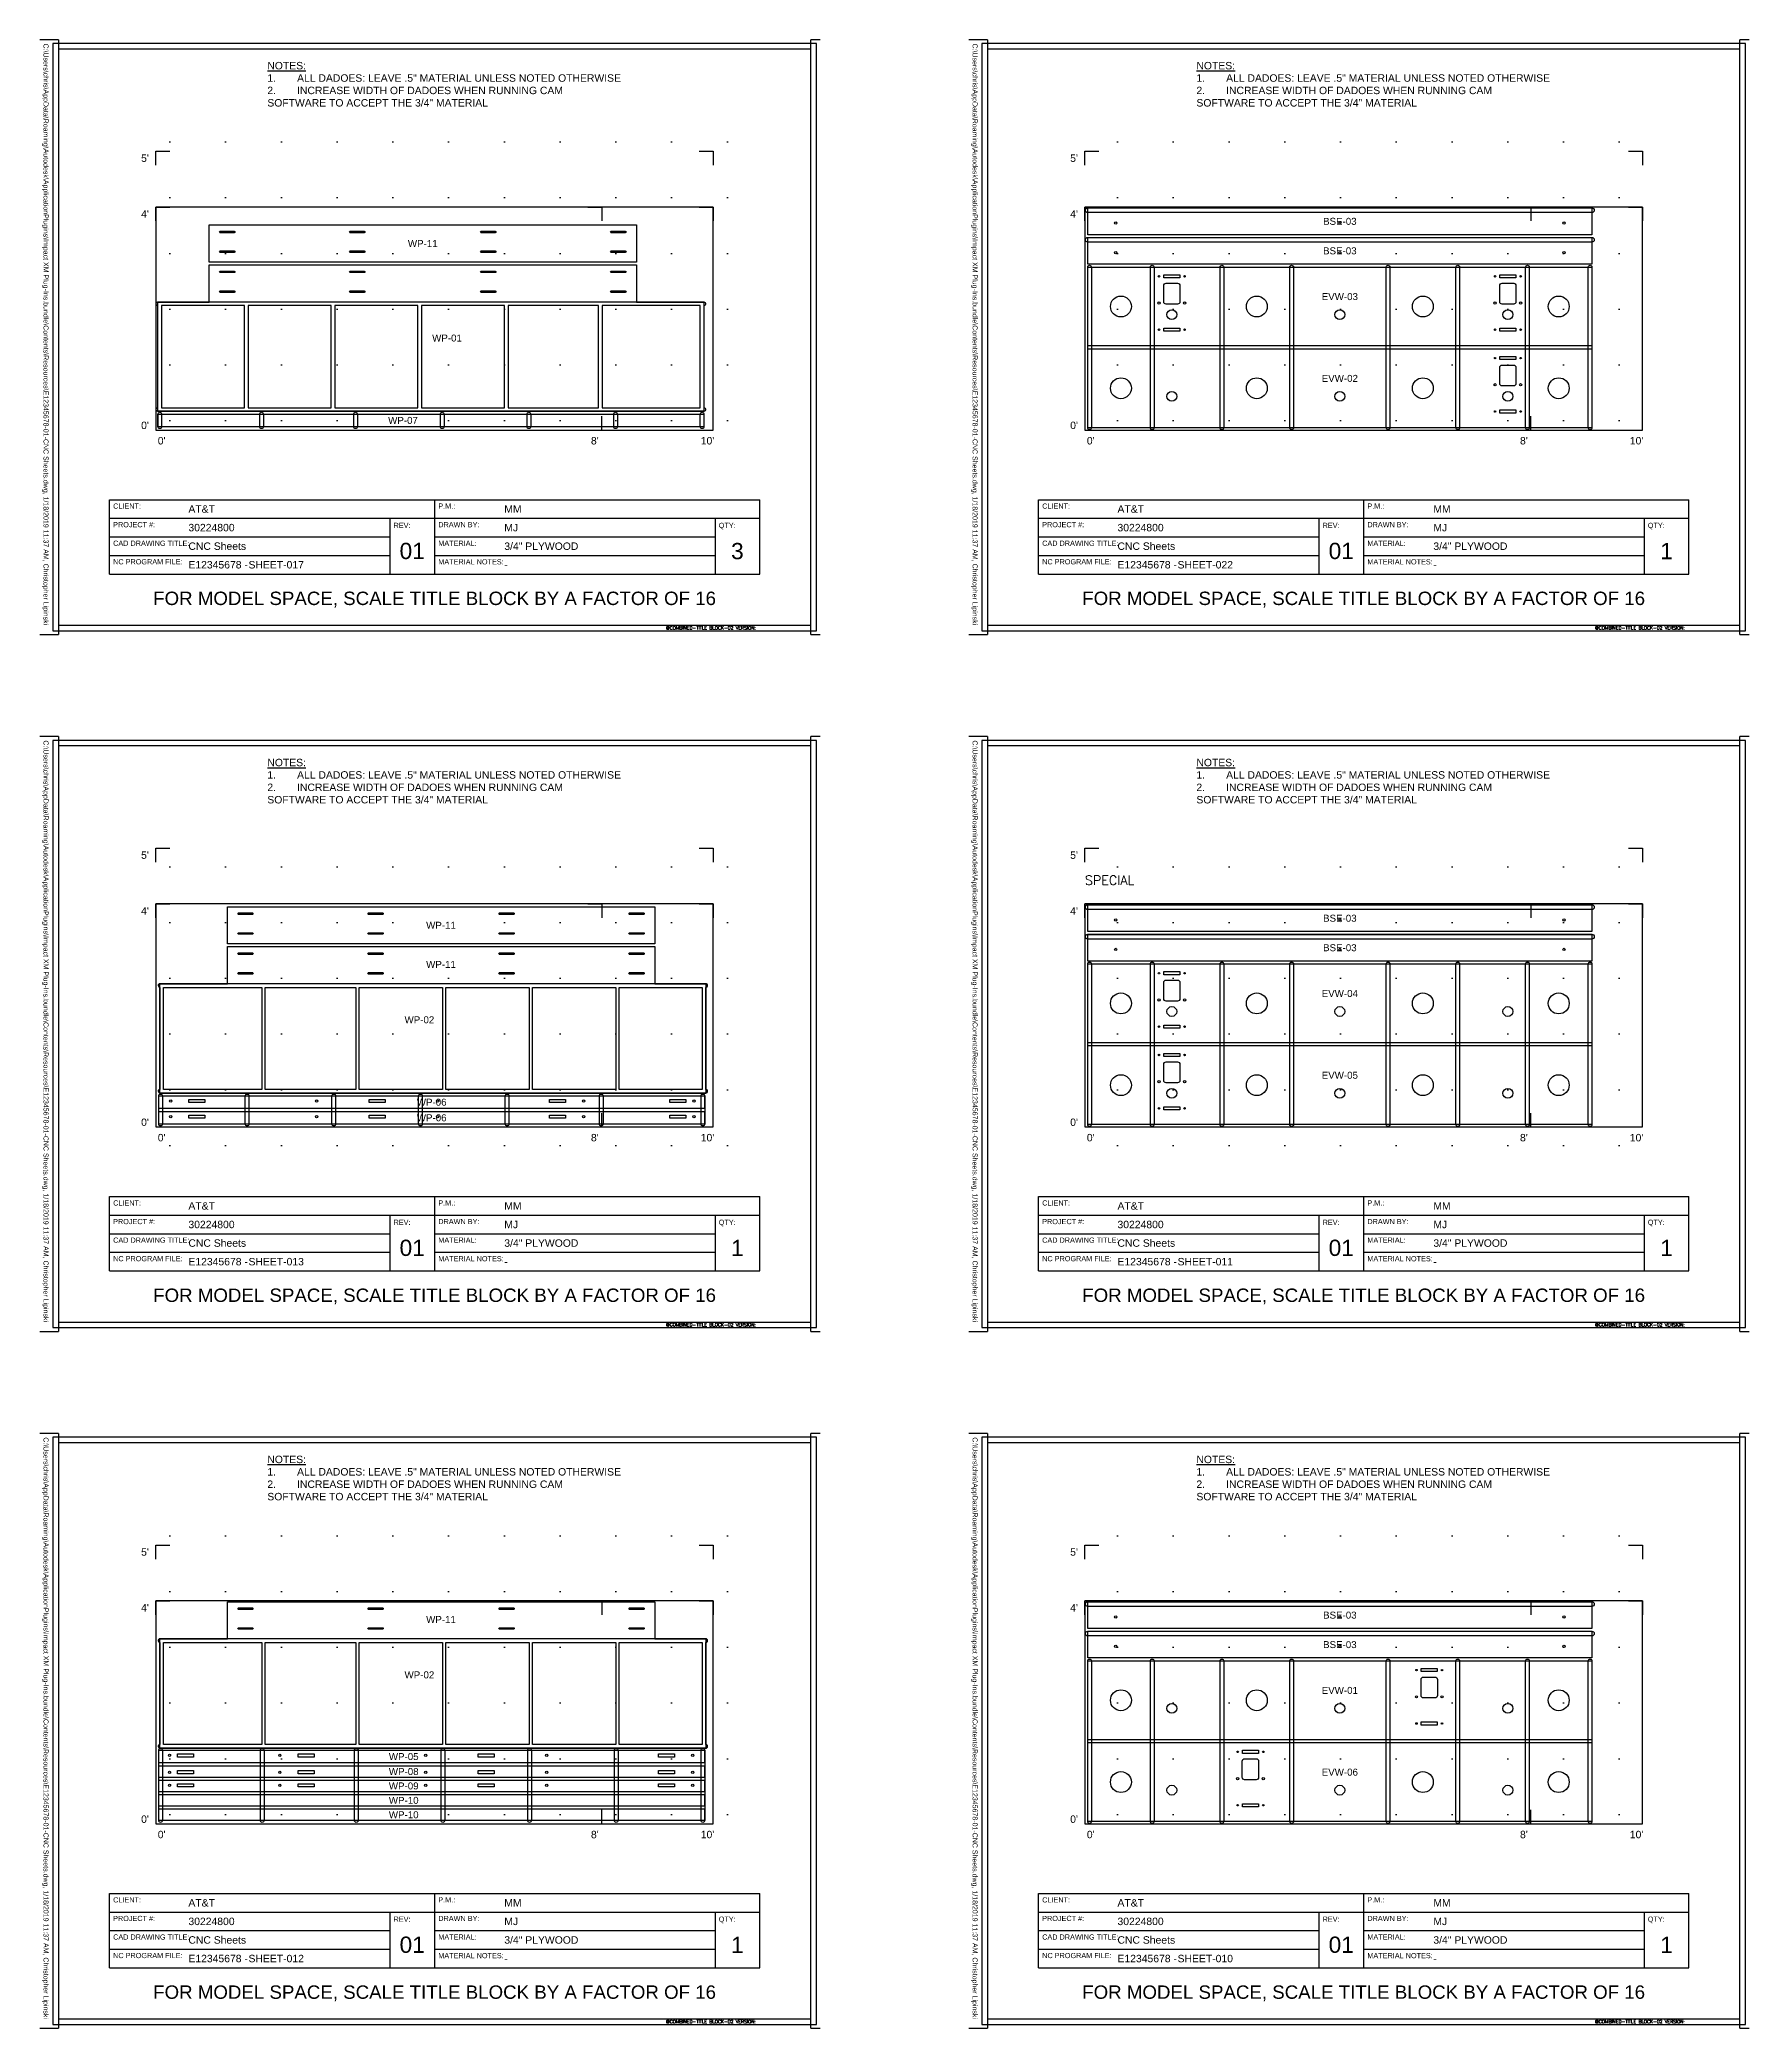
# Model space of a CAD drawing. Header units: inches. Extents: x 292 to 1880, y 512 to 1390.
# Drawn here: x 1112 to 1480, y 962 to 1390 of the extents above; entities that cross this region are included whole.
import ezdxf
from ezdxf.enums import TextEntityAlignment as Align

# ---------------------------------------------------------------- set-up
doc = ezdxf.new("R2010")
doc.units = ezdxf.units.IN
doc.header["$MEASUREMENT"] = 0
doc.layers.get('Defpoints').update_dxf_attribs({"true_color": 0xff8080})
for name, color, linetype in [('0_GRID', 11, 'Continuous'), ('MD_Annotation', 4, 'Continuous'), ('MD_Title Blocks', 40, 'Continuous'), ('NC_Dado 0.25 Deep', 151, 'Continuous'), ('NC_Dado 0.313 Deep', 145, 'Continuous'), ('NC_Drill_D0.313', 20, 'Continuous'), ('NC_Drill_D0.5', 104, 'Continuous'), ('NC_Inside', 230, 'Continuous'), ('NC_Inside - 0.250T', 230, 'Continuous'), ('NC_Material', 5, 'Continuous'), ('NC_Outside', 74, 'Continuous')]:
    doc.layers.add(name, color=color, linetype=linetype)
doc.styles.add('ANNO', font='swissli.ttf')
doc.styles.get("Standard").update_dxf_attribs({"font": 'simplex.shx'})

# ---------------------------------------------------------------- blocks, each defined once
blk = doc.blocks.new('TBLOCK-CNC SHEET GRID-02')
at = {"layer": '0_GRID'}
h = blk.add_hatch(dxfattribs=at)
h.set_pattern_fill('GRID', color=11, scale=1.5, pattern_type=2)
h.set_pattern_definition([(0, (0.75, 1.5), (0, 1.5), [0, -1.5]), (0, (1.5, 1.5), (0, 1.5), [0, -1.5]), (0, (0, 1.5), (0, 1.5), [0, -1.5]), (0, (1.5, 0), (0, 1.5), [0, -1.5]), (0, (0.75, 0), (0, 1.5), [0, -1.5]), (0, (0, 0), (0, 1.5), [0, -1.5]), (0, (0.75, 0.75), (0, 1.5), [0, -1.5]), (0, (1.5, 0.75), (0, 1.5), [0, -1.5]), (0, (0, 0.75), (0, 1.5), [0, -1.5])])
h.paths.add_polyline_path([(7.75, 4), (-0.25, 4), (-0.25, -0.25), (7.75, -0.25)])
at = {"color": 14}
for p, q in [((0, 3.562), (0, 3.75)), ((0, 3.75), (0.187, 3.75)), ((7.312, 3.75), (7.5, 3.75)), ((7.5, 3.75), (7.5, 3.562)), ((0, 2.812), (0, 3)), ((0, 3), (0.187, 3)), ((5.812, 3), (6, 3)), ((6, 3), (6, 2.812)), ((7.312, 3), (7.5, 3)), ((7.5, 3), (7.5, 2.812)), ((0, 0.187), (0, 0)), ((0, 0), (0.187, 0)), ((5.812, 0), (6, 0)), ((6, 0), (6, 0.187)), ((7.312, 0), (7.5, 0)), ((7.5, 0), (7.5, 0.187))]:
    blk.add_line(p, q, dxfattribs=at)
at = {"color": 11, "char_height": 0.1, "style": 'ANNO'}
for s, insert, attachment_point in [("5'", (-0.094, 3.656), 6), ("4'", (-0.094, 2.906), 6), ("0'", (-0.094, 0.062), 6), ("0'", (0.078, -0.094), 2), ("8'", (5.906, -0.094), 2), ("10'", (7.422, -0.094), 2)]:
    blk.add_mtext(s, dxfattribs=dict(at, insert=insert, attachment_point=attachment_point))
blk = doc.blocks.new('TBLOCK-CNC NOTES-02')
at = {"color": 4, "linetype": 'Continuous', "insert": (0, 0), "char_height": 0.1, "width": 4.5, "attachment_point": 1, "style": 'ANNO'}
blk.add_mtext('\\A1;{\\LNOTES:\\P\\pi-0.3,l0.4,t0.4;}1.^IALL DADOES: LEAVE .5" MATERIAL UNLESS NOTED OTHERWISE\\P2.^IINCREASE WIDTH OF DADOES WHEN RUNNING CAM SOFTWARE TO ACCEPT THE 3/4" MATERIAL ', dxfattribs=at)
blk = doc.blocks.new('*U8')
at = {"color": 5}
for p, q in [((0.688, 1.688), (9.438, 1.688)), ((0.688, 0.788), (0.688, 1.688)), ((5.062, 1.688), (5.062, 0.688)), ((9.438, 0.688), (9.438, 1.688)), ((4.46, 1.438), (4.46, 0.688)), ((4.46, 1.438), (5.062, 1.438)), ((8.835, 1.438), (8.835, 0.688)), ((8.835, 1.438), (9.438, 1.438)), ((0.688, 0.688), (0.688, 0.788)), ((0.688, 0.688), (5.062, 0.688)), ((5.062, 0.688), (9.438, 0.688))]:
    blk.add_line(p, q, dxfattribs=at)
at = {"color": 9}
for p, q in [((0.688, 1.438), (4.46, 1.438)), ((5.062, 1.438), (8.835, 1.438)), ((0.688, 1.188), (4.46, 1.188)), ((5.062, 1.188), (8.835, 1.188)), ((0.688, 0.938), (4.46, 0.938)), ((5.062, 0.938), (8.835, 0.938))]:
    blk.add_line(p, q, dxfattribs=at)
blk.add_lwpolyline([(-0.075, -0.075), (10.2, -0.075), (10.2, 7.825), (-0.075, 7.825)], close=True, dxfattribs=at)
at = {"color": 5}
blk.add_lwpolyline([(0, 0), (10.125, 0), (10.125, 7.75), (0, 7.75)], close=True, dxfattribs=at)
at = {"layer": 'Defpoints'}
for p, q in [((0, 7.875), (-0.25, 7.875)), ((0, 7.875), (0, 7.75)), ((10.125, 7.75), (10.125, 7.875)), ((10.25, 7.875), (10.125, 7.875)), ((0, 0), (0, -0.125)), ((10.125, -0.125), (10.125, 0)), ((-0.25, -0.125), (0, -0.125)), ((10.125, -0.125), (10.25, -0.125))]:
    blk.add_line(p, q, dxfattribs=at)
for name, p in [('TBLOCK-CNC NOTES-02', (2.812, 7.577)), ('TBLOCK-CNC SHEET GRID-02', (1.312, 2.625))]:
    blk.add_blockref(name, p)
at = {"color": 4, "insert": (-0.22, 0), "char_height": 0.0675, "attachment_point": 9, "rotation": 270, "style": 'ANNO'}
blk.add_mtext('C:\\\\Users\\\\chris\\\\AppData\\\\Roaming\\\\Autodesk\\\\ApplicationPlugins\\\\Impact XM Plug-Ins.bundle\\\\Contents\\\\Resources\\\\E12345678-01-CNC Sheets.dwg, 1/18/2019 11:37 AM, Christopher Lipinski', dxfattribs=at)
at = {"color": 4, "style": 'ANNO'}
for s, insert, char_height, attachment_point in [('CLIENT:', (0.737, 1.637), 0.07, 1), ('P.M.:', (5.112, 1.637), 0.07, 1), ('PROJECT #:', (0.737, 1.387), 0.07, 1), ('REV:', (4.51, 1.377), 0.07, 1), ('DRAWN BY:', (5.112, 1.387), 0.07, 1), ('QTY:', (8.885, 1.377), 0.07, 1), ('CAD DRAWING TITLE:', (0.737, 1.137), 0.07, 1), ('CNC Sheets', (1.75, 1.062), 0.1, 4), ('01', (4.761, 0.997), 0.2188, 5), ('MATERIAL:', (5.112, 1.137), 0.07, 1), ('NC PROGRAM FILE:', (0.737, 0.888), 0.07, 1), ('E12345678 -', (1.75, 0.812), 0.1, 4), ('MATERIAL NOTES:', (5.112, 0.887), 0.07, 1)]:
    blk.add_mtext(s, dxfattribs=dict(at, insert=insert, char_height=char_height, attachment_point=attachment_point))
at = {"color": 14, "insert": (5.062, 0.344), "char_height": 0.18, "attachment_point": 5, "style": 'ANNO'}
blk.add_mtext('FOR MODEL SPACE, SCALE TITLE BLOCK BY A FACTOR OF 16', dxfattribs=at)
at = {"color": 4, "style": 'ANNO'}
for tag, p in [('CLIENT_2', (1.75, 1.562)), ('PM_2', (6, 1.562)), ('PROJECT_NO_2', (1.75, 1.312)), ('DET_2', (6, 1.312)), ('MATERIAL', (6, 1.062)), ('NC_PROG', (2.559, 0.812)), ('MATERIAL_NOTES', (6, 0.812))]:
    blk.add_attdef(tag, text='', height=0.1, dxfattribs=at).set_placement(p, align=Align.MIDDLE_LEFT)
blk.add_attdef('QTY', text='', height=0.219, dxfattribs=at).set_placement((9.136, 0.997), align=Align.MIDDLE_CENTER)
at = {"layer": 'Defpoints'}
blk.add_text('@COMBINED-TITLE BLOCK-02 VERSION:', height=0.045, dxfattribs=at).set_placement((8.175, -0.059))
at = {"layer": 'Defpoints', "flags": 2}
blk.add_attdef('TITLE_BLOCK_VERSION', (9.558, -0.059), '', height=0.045, dxfattribs=at)
blk = doc.blocks.new('SPECIAL MARKER', base_point=(937, 1358.09))
at = {"layer": 'MD_Annotation'}
blk.add_text('SPECIAL', height=2, dxfattribs=at).set_placement((937, 1358.09))

msp = doc.modelspace()

# ---------------------------------------------------------------- linework, layer by layer
at = {"layer": 'NC_Dado 0.25 Deep'}
for points in [[(1337.6, 1306.49), (1337.6, 1341.09, -0.421843), (1337.99, 1341.47, -0.421843), (1338.39, 1341.09), (1338.39, 1306.49, -0.421842), (1337.99, 1306.1, -0.421843)], [(1351.1, 1306.49), (1351.1, 1341.09, -0.421843), (1351.49, 1341.47, -0.421843), (1351.89, 1341.09), (1351.89, 1306.49, -0.421843), (1351.49, 1306.1, -0.421842)], [(1366.1, 1306.49), (1366.1, 1341.09, -0.421843), (1366.49, 1341.47, -0.421843), (1366.89, 1341.09), (1366.89, 1306.49, -0.421843), (1366.49, 1306.1, -0.421842)], [(1381.1, 1306.49), (1381.1, 1341.09, -0.421843), (1381.49, 1341.47, -0.421843), (1381.89, 1341.09), (1381.89, 1306.49, -0.421843), (1381.49, 1306.1, -0.421843)], [(1401.85, 1306.49), (1401.85, 1341.09, -0.421843), (1402.24, 1341.47, -0.421843), (1402.64, 1341.09), (1402.64, 1306.49, -0.421842), (1402.24, 1306.1, -0.421843)], [(1416.85, 1306.49), (1416.85, 1341.09, -0.421843), (1417.24, 1341.47, -0.421843), (1417.64, 1341.09), (1417.64, 1306.49, -0.421842), (1417.24, 1306.1, -0.421842)], [(1431.85, 1306.49), (1431.85, 1341.09, -0.421843), (1432.24, 1341.47, -0.421842), (1432.64, 1341.09), (1432.64, 1306.49, -0.421842), (1432.24, 1306.1, -0.421843)], [(1445.35, 1306.49), (1445.35, 1341.09, -0.421843), (1445.74, 1341.47, -0.421843), (1446.14, 1341.09), (1446.14, 1306.49, -0.421843), (1445.74, 1306.1, -0.421843)], [(1137.45, 1332.77, -0.421843), (1137.06, 1333.16, -0.421843), (1137.45, 1333.56), (1254.95, 1333.56, -0.421843), (1255.33, 1333.16, -0.421843), (1254.95, 1332.77), (1254.95, 1310.81, -0.421843), (1255.33, 1310.41, -0.421843), (1254.95, 1310.02), (1137.45, 1310.02, -0.421842), (1137.06, 1310.41, -0.421843), (1137.45, 1310.81)], [(1137.45, 1306.69), (1137.45, 1309.44, -0.421843), (1137.84, 1309.82, -0.421843), (1138.24, 1309.44), (1138.24, 1306.69, -0.421843), (1137.84, 1306.3, -0.421843)], [(1159.34, 1306.69), (1159.34, 1309.44, -0.421842), (1159.73, 1309.82, -0.421843), (1160.13, 1309.44), (1160.13, 1306.69, -0.421843), (1159.73, 1306.3, -0.421843)], [(1179.6, 1306.69), (1179.6, 1309.44, -0.421842), (1179.99, 1309.82, -0.421843), (1180.39, 1309.44), (1180.39, 1306.69, -0.421842), (1179.99, 1306.3, -0.421843)], [(1198.25, 1306.69), (1198.25, 1309.44, -0.421842), (1198.64, 1309.82, -0.421842), (1199.04, 1309.44), (1199.04, 1306.69, -0.421843), (1198.64, 1306.3, -0.421842)], [(1216.9, 1306.69), (1216.9, 1309.44, -0.421842), (1217.29, 1309.82, -0.421842), (1217.69, 1309.44), (1217.69, 1306.69, -0.421843), (1217.29, 1306.3, -0.421842)], [(1235.55, 1306.69), (1235.55, 1309.44, -0.421843), (1235.94, 1309.82, -0.421843), (1236.34, 1309.44), (1236.34, 1306.69, -0.421843), (1235.94, 1306.3, -0.421843)], [(1254.2, 1306.69), (1254.2, 1309.44, -0.421842), (1254.59, 1309.82, -0.421843), (1254.99, 1309.44), (1254.99, 1306.69, -0.421843), (1254.59, 1306.3, -0.421843)], [(1337.6, 1156.49), (1337.6, 1191.09, -0.421843), (1337.99, 1191.47, -0.421843), (1338.39, 1191.09), (1338.39, 1156.49, -0.421842), (1337.99, 1156.1, -0.421843)], [(1351.1, 1156.49), (1351.1, 1191.09, -0.421843), (1351.49, 1191.47, -0.421843), (1351.89, 1191.09), (1351.89, 1156.49, -0.421843), (1351.49, 1156.1, -0.421842)], [(1366.1, 1156.49), (1366.1, 1191.09, -0.421843), (1366.49, 1191.47, -0.421843), (1366.89, 1191.09), (1366.89, 1156.49, -0.421843), (1366.49, 1156.1, -0.421842)], [(1381.1, 1156.49), (1381.1, 1191.09, -0.421843), (1381.49, 1191.47, -0.421843), (1381.89, 1191.09), (1381.89, 1156.49, -0.421843), (1381.49, 1156.1, -0.421843)], [(1401.85, 1156.49), (1401.85, 1191.09, -0.421843), (1402.24, 1191.47, -0.421843), (1402.64, 1191.09), (1402.64, 1156.49, -0.421842), (1402.24, 1156.1, -0.421843)], [(1416.85, 1156.49), (1416.85, 1191.09, -0.421843), (1417.24, 1191.47, -0.421843), (1417.64, 1191.09), (1417.64, 1156.49, -0.421842), (1417.24, 1156.1, -0.421842)], [(1431.85, 1156.49), (1431.85, 1191.09, -0.421843), (1432.24, 1191.47, -0.421842), (1432.64, 1191.09), (1432.64, 1156.49, -0.421842), (1432.24, 1156.1, -0.421843)], [(1445.35, 1156.49), (1445.35, 1191.09, -0.421843), (1445.74, 1191.47, -0.421843), (1446.14, 1191.09), (1446.14, 1156.49, -0.421843), (1445.74, 1156.1, -0.421843)], [(1255.38, 1186.03, 0.421843), (1255.77, 1186.42, 0.421843), (1255.38, 1186.82), (1137.88, 1186.82, 0.421843), (1137.5, 1186.42, 0.421843), (1137.88, 1186.03), (1137.88, 1164.07, 0.421843), (1137.5, 1163.67, 0.421843), (1137.88, 1163.28), (1255.38, 1163.28, 0.421842), (1255.77, 1163.67, 0.421843), (1255.38, 1164.07)], [(1138.39, 1162.68), (1138.39, 1156.59, -0.421842), (1137.99, 1156.2, -0.421843), (1137.6, 1156.59), (1137.6, 1162.68, -0.421843), (1137.99, 1163.07, -0.421843)], [(1157.04, 1162.68), (1157.04, 1156.59, -0.421843), (1156.64, 1156.2, -0.421843), (1156.25, 1156.59), (1156.25, 1162.68, -0.421843), (1156.64, 1163.07, -0.421843)], [(1175.69, 1162.68), (1175.69, 1156.59, -0.421842), (1175.29, 1156.2, -0.421842), (1174.9, 1156.59), (1174.9, 1162.68, -0.421843), (1175.29, 1163.07, -0.421842)], [(1194.34, 1162.68), (1194.34, 1156.59, -0.421842), (1193.94, 1156.2, -0.421842), (1193.55, 1156.59), (1193.55, 1162.68, -0.421843), (1193.94, 1163.07, -0.421842)], [(1212.99, 1162.68), (1212.99, 1156.59, -0.421842), (1212.59, 1156.2, -0.421843), (1212.2, 1156.59), (1212.2, 1162.68, -0.421842), (1212.59, 1163.07, -0.421843)], [(1233.25, 1162.68), (1233.25, 1156.59, -0.421842), (1232.85, 1156.2, -0.421843), (1232.46, 1156.59), (1232.46, 1162.68, -0.421843), (1232.85, 1163.07, -0.421843)], [(1255.14, 1162.68), (1255.14, 1156.59, -0.421843), (1254.74, 1156.2, -0.421843), (1254.35, 1156.59), (1254.35, 1162.68, -0.421843), (1254.74, 1163.07, -0.421843)], [(1255.38, 1045.03, 0.421843), (1255.77, 1045.42, 0.421843), (1255.38, 1045.82), (1137.88, 1045.82, 0.421843), (1137.5, 1045.42, 0.421843), (1137.88, 1045.03), (1137.88, 1023.07, 0.421843), (1137.5, 1022.67, 0.421843), (1137.88, 1022.28), (1255.38, 1022.28, 0.421842), (1255.77, 1022.67, 0.421843), (1255.38, 1023.07)], [(1337.6, 1006.49), (1337.6, 1041.09, -0.421843), (1337.99, 1041.47, -0.421843), (1338.39, 1041.09), (1338.39, 1006.49, -0.421842), (1337.99, 1006.1, -0.421843)], [(1351.1, 1006.49), (1351.1, 1041.09, -0.421843), (1351.49, 1041.47, -0.421843), (1351.89, 1041.09), (1351.89, 1006.49, -0.421843), (1351.49, 1006.1, -0.421842)], [(1366.1, 1006.49), (1366.1, 1041.09, -0.421843), (1366.49, 1041.47, -0.421843), (1366.89, 1041.09), (1366.89, 1006.49, -0.421843), (1366.49, 1006.1, -0.421842)], [(1381.1, 1006.49), (1381.1, 1041.09, -0.421843), (1381.49, 1041.47, -0.421843), (1381.89, 1041.09), (1381.89, 1006.49, -0.421843), (1381.49, 1006.1, -0.421843)], [(1401.85, 1006.49), (1401.85, 1041.09, -0.421843), (1402.24, 1041.47, -0.421843), (1402.64, 1041.09), (1402.64, 1006.49, -0.421842), (1402.24, 1006.1, -0.421843)], [(1416.85, 1006.49), (1416.85, 1041.09, -0.421843), (1417.24, 1041.47, -0.421843), (1417.64, 1041.09), (1417.64, 1006.49, -0.421842), (1417.24, 1006.1, -0.421842)], [(1431.85, 1006.49), (1431.85, 1041.09, -0.421843), (1432.24, 1041.47, -0.421842), (1432.64, 1041.09), (1432.64, 1006.49, -0.421842), (1432.24, 1006.1, -0.421843)], [(1445.35, 1006.49), (1445.35, 1041.09, -0.421843), (1445.74, 1041.47, -0.421843), (1446.14, 1041.09), (1446.14, 1006.49, -0.421843), (1445.74, 1006.1, -0.421843)], [(1137.6, 1006.69), (1137.6, 1021.84, -0.421843), (1137.99, 1022.22, -0.421843), (1138.39, 1021.84), (1138.39, 1006.69, -0.421843), (1137.99, 1006.3, -0.421843)], [(1159.49, 1006.69), (1159.49, 1021.84, -0.421842), (1159.88, 1022.22, -0.421843), (1160.28, 1021.84), (1160.28, 1006.69, -0.421843), (1159.88, 1006.3, -0.421843)], [(1179.75, 1006.69), (1179.75, 1021.84, -0.421842), (1180.14, 1022.22, -0.421843), (1180.54, 1021.84), (1180.54, 1006.69, -0.421842), (1180.14, 1006.3, -0.421843)], [(1198.4, 1006.69), (1198.4, 1021.84, -0.421842), (1198.79, 1022.22, -0.421842), (1199.19, 1021.84), (1199.19, 1006.69, -0.421843), (1198.79, 1006.3, -0.421842)], [(1217.05, 1006.69), (1217.05, 1021.84, -0.421842), (1217.44, 1022.22, -0.421842), (1217.84, 1021.84), (1217.84, 1006.69, -0.421843), (1217.44, 1006.3, -0.421842)], [(1235.7, 1006.69), (1235.7, 1021.84, -0.421843), (1236.09, 1022.22, -0.421843), (1236.49, 1021.84), (1236.49, 1006.69, -0.421843), (1236.09, 1006.3, -0.421843)], [(1254.35, 1006.69), (1254.35, 1021.84, -0.421842), (1254.74, 1022.22, -0.421843), (1255.14, 1021.84), (1255.14, 1006.69, -0.421843), (1254.74, 1006.3, -0.421843)]]:
    msp.add_lwpolyline(points, format="xyb", close=True, dxfattribs=at)
for points in [[(1138.2, 1310.81), (1156.1, 1310.81), (1156.1, 1332.77), (1138.2, 1332.77)], [(1156.85, 1310.81), (1174.75, 1310.81), (1174.75, 1332.77), (1156.85, 1332.77)], [(1175.5, 1310.81), (1193.4, 1310.81), (1193.4, 1332.77), (1175.5, 1332.77)], [(1194.15, 1310.81), (1212.05, 1310.81), (1212.05, 1332.77), (1194.15, 1332.77)], [(1212.8, 1310.81), (1232.31, 1310.81), (1232.31, 1332.77), (1212.8, 1332.77)], [(1233.06, 1310.81), (1254.2, 1310.81), (1254.2, 1332.77), (1233.06, 1332.77)], [(1159.77, 1164.07), (1138.63, 1164.07), (1138.63, 1186.03), (1159.77, 1186.03)], [(1180.03, 1164.07), (1160.52, 1164.07), (1160.52, 1186.03), (1180.03, 1186.03)], [(1198.68, 1164.07), (1180.78, 1164.07), (1180.78, 1186.03), (1198.68, 1186.03)], [(1217.33, 1164.07), (1199.43, 1164.07), (1199.43, 1186.03), (1217.33, 1186.03)], [(1235.98, 1164.07), (1218.08, 1164.07), (1218.08, 1186.03), (1235.98, 1186.03)], [(1254.63, 1164.07), (1236.73, 1164.07), (1236.73, 1186.03), (1254.63, 1186.03)], [(1159.77, 1023.07), (1138.63, 1023.07), (1138.63, 1045.03), (1159.77, 1045.03)], [(1180.03, 1023.07), (1160.52, 1023.07), (1160.52, 1045.03), (1180.03, 1045.03)], [(1198.68, 1023.07), (1180.78, 1023.07), (1180.78, 1045.03), (1198.68, 1045.03)], [(1217.33, 1023.07), (1199.43, 1023.07), (1199.43, 1045.03), (1217.33, 1045.03)], [(1235.98, 1023.07), (1218.08, 1023.07), (1218.08, 1045.03), (1235.98, 1045.03)], [(1254.63, 1023.07), (1236.73, 1023.07), (1236.73, 1045.03), (1254.63, 1045.03)]]:
    msp.add_lwpolyline(points, close=True, dxfattribs=at)
at = {"layer": 'NC_Dado 0.313 Deep'}
for points in [[(1337.62, 1352.79, -1), (1337.62, 1353.81), (1446.12, 1353.81, -1), (1446.12, 1352.79)], [(1337.62, 1346.44, -1), (1337.62, 1347.46), (1446.12, 1347.46, -1), (1446.12, 1346.44)], [(1337.62, 1202.79, -1), (1337.62, 1203.81), (1446.12, 1203.81, -1), (1446.12, 1202.79)], [(1337.62, 1196.44, -1), (1337.62, 1197.46), (1446.12, 1197.46, -1), (1446.12, 1196.44)], [(1337.62, 1052.79, -1), (1337.62, 1053.81), (1446.12, 1053.81, -1), (1446.12, 1052.79)], [(1337.62, 1046.44, -1), (1337.62, 1047.46), (1446.12, 1047.46, -1), (1446.12, 1046.44)]]:
    msp.add_lwpolyline(points, format="xyb", close=True, dxfattribs=at)
at = {"layer": 'NC_Drill_D0.313'}
for centre in [(1352.95, 1339.09), (1358.45, 1339.09), (1425.29, 1339.09), (1430.79, 1339.09), (1352.95, 1327.59), (1358.45, 1327.59), (1425.29, 1327.59), (1430.79, 1327.59), (1425.29, 1321.49), (1430.79, 1321.49), (1425.29, 1309.99), (1430.79, 1309.99), (1352.95, 1189.09), (1358.45, 1189.09), (1352.95, 1177.59), (1358.45, 1177.59), (1352.95, 1171.49), (1358.45, 1171.49), (1352.95, 1159.99), (1358.45, 1159.99), (1408.37, 1039.09), (1413.87, 1039.09), (1408.37, 1027.59), (1413.87, 1027.59), (1369.87, 1021.49), (1375.37, 1021.49), (1369.87, 1009.99), (1375.37, 1009.99)]:
    msp.add_circle(centre, 0.156, dxfattribs=at)
at = {"layer": 'NC_Drill_D0.5'}
for centre in [(1343.62, 1350.54), (1391.87, 1350.54), (1440.12, 1350.54), (1343.62, 1344.19), (1391.87, 1344.19), (1440.12, 1344.19), (1352.95, 1333.33), (1358.45, 1333.33), (1425.29, 1333.33), (1430.79, 1333.33), (1425.29, 1315.73), (1430.79, 1315.73), (1343.62, 1200.54), (1391.87, 1200.54), (1440.12, 1200.54), (1343.62, 1194.19), (1391.87, 1194.19), (1440.12, 1194.19), (1352.95, 1183.33), (1358.45, 1183.33), (1352.95, 1165.73), (1358.45, 1165.73), (1140.18, 1161.56), (1171.6, 1161.56), (1197.64, 1161.56), (1229.06, 1161.56), (1252.81, 1161.56), (1140.18, 1158.21), (1171.6, 1158.21), (1197.64, 1158.21), (1229.06, 1158.21), (1252.81, 1158.21), (1343.62, 1050.54), (1391.87, 1050.54), (1440.12, 1050.54), (1343.62, 1044.19), (1391.87, 1044.19), (1440.12, 1044.19), (1408.37, 1033.33), (1413.87, 1033.33), (1139.93, 1020.71), (1163.68, 1020.71), (1195.1, 1020.71), (1221.14, 1020.71), (1252.56, 1020.71), (1139.93, 1017.11), (1139.93, 1014.26), (1163.68, 1017.11), (1163.68, 1014.26), (1195.1, 1017.11), (1195.1, 1014.26), (1221.14, 1017.11), (1221.14, 1014.26), (1252.56, 1017.11), (1252.56, 1014.26), (1369.87, 1015.73), (1375.37, 1015.73)]:
    msp.add_circle(centre, 0.25, dxfattribs=at)
at = {"layer": 'NC_Inside'}
for points in [[(1353.95, 1333.59), (1353.95, 1337.09, -0.414214), (1354.45, 1337.59), (1356.95, 1337.59, -0.414214), (1357.45, 1337.09), (1357.45, 1333.59, -0.414214), (1356.95, 1333.09), (1354.45, 1333.09, -0.414214)], [(1426.29, 1333.59), (1426.29, 1337.09, -0.414214), (1426.79, 1337.59), (1429.29, 1337.59, -0.414214), (1429.79, 1337.09), (1429.79, 1333.59, -0.414214), (1429.29, 1333.09), (1426.79, 1333.09, -0.414214)], [(1426.29, 1315.99), (1426.29, 1319.49, -0.414214), (1426.79, 1319.99), (1429.29, 1319.99, -0.414214), (1429.79, 1319.49), (1429.79, 1315.99, -0.414214), (1429.29, 1315.49), (1426.79, 1315.49, -0.414214)], [(1353.95, 1183.59), (1353.95, 1187.09, -0.414214), (1354.45, 1187.59), (1356.95, 1187.59, -0.414214), (1357.45, 1187.09), (1357.45, 1183.59, -0.414214), (1356.95, 1183.09), (1354.45, 1183.09, -0.414214)], [(1353.95, 1165.99), (1353.95, 1169.49, -0.414214), (1354.45, 1169.99), (1356.95, 1169.99, -0.414214), (1357.45, 1169.49), (1357.45, 1165.99, -0.414214), (1356.95, 1165.49), (1354.45, 1165.49, -0.414214)], [(1409.37, 1033.59), (1409.37, 1037.09, -0.414214), (1409.87, 1037.59), (1412.37, 1037.59, -0.414214), (1412.87, 1037.09), (1412.87, 1033.59, -0.414214), (1412.37, 1033.09), (1409.87, 1033.09, -0.414214)], [(1370.87, 1015.99), (1370.87, 1019.49, -0.414214), (1371.37, 1019.99), (1373.87, 1019.99, -0.414214), (1374.37, 1019.49), (1374.37, 1015.99, -0.414214), (1373.87, 1015.49), (1371.37, 1015.49, -0.414214)]]:
    msp.add_lwpolyline(points, format="xyb", close=True, dxfattribs=at)
for points in [[(1353.98, 1338.76), (1353.98, 1339.42), (1357.42, 1339.42), (1357.42, 1338.76)], [(1426.32, 1338.76), (1426.32, 1339.42), (1429.76, 1339.42), (1429.76, 1338.76)], [(1353.98, 1327.26), (1353.98, 1327.92), (1357.42, 1327.92), (1357.42, 1327.26)], [(1426.32, 1327.26), (1426.32, 1327.92), (1429.76, 1327.92), (1429.76, 1327.26)], [(1426.32, 1321.16), (1426.32, 1321.82), (1429.76, 1321.82), (1429.76, 1321.16)], [(1426.32, 1309.66), (1426.32, 1310.32), (1429.76, 1310.32), (1429.76, 1309.66)], [(1353.98, 1188.76), (1353.98, 1189.42), (1357.42, 1189.42), (1357.42, 1188.76)], [(1353.98, 1177.26), (1353.98, 1177.92), (1357.42, 1177.92), (1357.42, 1177.26)], [(1353.98, 1171.16), (1353.98, 1171.82), (1357.42, 1171.82), (1357.42, 1171.16)], [(1144.1, 1161.23), (1144.1, 1161.89), (1147.54, 1161.89), (1147.54, 1161.23)], [(1182.9, 1161.23), (1182.9, 1161.89), (1186.34, 1161.89), (1186.34, 1161.23)], [(1221.7, 1161.23), (1221.7, 1161.89), (1225.14, 1161.89), (1225.14, 1161.23)], [(1247.63, 1161.23), (1247.63, 1161.89), (1251.07, 1161.89), (1251.07, 1161.23)], [(1353.98, 1159.66), (1353.98, 1160.32), (1357.42, 1160.32), (1357.42, 1159.66)], [(1144.1, 1157.88), (1144.1, 1158.54), (1147.54, 1158.54), (1147.54, 1157.88)], [(1182.9, 1157.88), (1182.9, 1158.54), (1186.34, 1158.54), (1186.34, 1157.88)], [(1221.7, 1157.88), (1221.7, 1158.54), (1225.14, 1158.54), (1225.14, 1157.88)], [(1247.63, 1157.88), (1247.63, 1158.54), (1251.07, 1158.54), (1251.07, 1157.88)], [(1409.4, 1038.76), (1409.4, 1039.42), (1412.84, 1039.42), (1412.84, 1038.76)], [(1409.4, 1027.26), (1409.4, 1027.92), (1412.84, 1027.92), (1412.84, 1027.26)], [(1141.67, 1020.38), (1141.67, 1021.04), (1145.11, 1021.04), (1145.11, 1020.38)], [(1167.6, 1020.38), (1167.6, 1021.04), (1171.04, 1021.04), (1171.04, 1020.38)], [(1206.4, 1020.38), (1206.4, 1021.04), (1209.84, 1021.04), (1209.84, 1020.38)], [(1245.2, 1020.38), (1245.2, 1021.04), (1248.64, 1021.04), (1248.64, 1020.38)], [(1370.9, 1021.16), (1370.9, 1021.82), (1374.34, 1021.82), (1374.34, 1021.16)], [(1145.11, 1017.44), (1145.11, 1016.78), (1141.67, 1016.78), (1141.67, 1017.44)], [(1141.67, 1013.93), (1141.67, 1014.59), (1145.11, 1014.59), (1145.11, 1013.93)], [(1171.04, 1017.44), (1171.04, 1016.78), (1167.6, 1016.78), (1167.6, 1017.44)], [(1167.6, 1013.93), (1167.6, 1014.59), (1171.04, 1014.59), (1171.04, 1013.93)], [(1209.84, 1017.44), (1209.84, 1016.78), (1206.4, 1016.78), (1206.4, 1017.44)], [(1206.4, 1013.93), (1206.4, 1014.59), (1209.84, 1014.59), (1209.84, 1013.93)], [(1248.64, 1017.44), (1248.64, 1016.78), (1245.2, 1016.78), (1245.2, 1017.44)], [(1245.2, 1013.93), (1245.2, 1014.59), (1248.64, 1014.59), (1248.64, 1013.93)], [(1370.9, 1009.66), (1370.9, 1010.32), (1374.34, 1010.32), (1374.34, 1009.66)]]:
    msp.add_lwpolyline(points, close=True, dxfattribs=at)
for centre, radius in [((1344.74, 1332.59), 2.25), ((1355.7, 1330.84), 1.06), ((1373.99, 1332.59), 2.25), ((1391.87, 1330.84), 1.06), ((1409.74, 1332.59), 2.25), ((1428.04, 1330.84), 1.06), ((1438.99, 1332.59), 2.25), ((1344.74, 1314.99), 2.25), ((1355.7, 1313.24), 1.06), ((1373.99, 1314.99), 2.25), ((1391.87, 1313.24), 1.06), ((1409.74, 1314.99), 2.25), ((1428.04, 1313.24), 1.06), ((1438.99, 1314.99), 2.25), ((1344.74, 1182.59), 2.25), ((1355.7, 1180.84), 1.06), ((1373.99, 1182.59), 2.25), ((1391.87, 1180.84), 1.06), ((1409.74, 1182.59), 2.25), ((1428.04, 1180.84), 1.06), ((1438.99, 1182.59), 2.25), ((1344.74, 1164.99), 2.25), ((1355.7, 1163.24), 1.06), ((1373.99, 1164.99), 2.25), ((1391.87, 1163.24), 1.06), ((1409.74, 1164.99), 2.25), ((1428.04, 1163.24), 1.06), ((1438.99, 1164.99), 2.25), ((1344.74, 1032.59), 2.25), ((1355.7, 1030.84), 1.06), ((1373.99, 1032.59), 2.25), ((1391.87, 1030.84), 1.06), ((1428.04, 1030.84), 1.06), ((1438.99, 1032.59), 2.25), ((1344.74, 1014.99), 2.25), ((1409.74, 1014.99), 2.25), ((1438.99, 1014.99), 2.25), ((1355.7, 1013.24), 1.06), ((1391.87, 1013.24), 1.06), ((1428.04, 1013.24), 1.06)]:
    msp.add_circle(centre, radius, dxfattribs=at)
at = {"layer": 'NC_Inside - 0.250T'}
for points in [[(1150.85, 1348.48, -1), (1150.85, 1348.8), (1153.85, 1348.8, -1), (1153.85, 1348.48)], [(1178.85, 1348.48, -1), (1178.85, 1348.8), (1181.85, 1348.8, -1), (1181.85, 1348.48)], [(1207.04, 1348.48, -1), (1207.04, 1348.8), (1210.04, 1348.8, -1), (1210.04, 1348.48)], [(1235.04, 1348.48, -1), (1235.04, 1348.8), (1238.04, 1348.8, -1), (1238.04, 1348.48)], [(1150.85, 1344.23, -1), (1150.85, 1344.55), (1153.85, 1344.55, -1), (1153.85, 1344.23)], [(1178.85, 1344.23, -1), (1178.85, 1344.55), (1181.85, 1344.55, -1), (1181.85, 1344.23)], [(1207.04, 1344.23, -1), (1207.04, 1344.55), (1210.04, 1344.55, -1), (1210.04, 1344.23)], [(1235.04, 1344.23, -1), (1235.04, 1344.55), (1238.04, 1344.55, -1), (1238.04, 1344.23)], [(1150.85, 1339.88, -1), (1150.85, 1340.2), (1153.85, 1340.2, -1), (1153.85, 1339.88)], [(1178.85, 1339.88, -1), (1178.85, 1340.2), (1181.85, 1340.2, -1), (1181.85, 1339.88)], [(1207.04, 1339.88, -1), (1207.04, 1340.2), (1210.04, 1340.2, -1), (1210.04, 1339.88)], [(1235.04, 1339.88, -1), (1235.04, 1340.2), (1238.04, 1340.2, -1), (1238.04, 1339.88)], [(1150.85, 1335.63, -1), (1150.85, 1335.95), (1153.85, 1335.95, -1), (1153.85, 1335.63)], [(1178.85, 1335.63, -1), (1178.85, 1335.95), (1181.85, 1335.95, -1), (1181.85, 1335.63)], [(1207.04, 1335.63, -1), (1207.04, 1335.95), (1210.04, 1335.95, -1), (1210.04, 1335.63)], [(1235.04, 1335.63, -1), (1235.04, 1335.95), (1238.04, 1335.95, -1), (1238.04, 1335.63)], [(1154.79, 1201.74, -1), (1154.79, 1202.06), (1157.79, 1202.06, -1), (1157.79, 1201.74)], [(1182.79, 1201.74, -1), (1182.79, 1202.06), (1185.79, 1202.06, -1), (1185.79, 1201.74)], [(1210.98, 1201.74, -1), (1210.98, 1202.06), (1213.98, 1202.06, -1), (1213.98, 1201.74)], [(1238.98, 1201.74, -1), (1238.98, 1202.06), (1241.98, 1202.06, -1), (1241.98, 1201.74)], [(1154.79, 1197.49, -1), (1154.79, 1197.81), (1157.79, 1197.81, -1), (1157.79, 1197.49)], [(1182.79, 1197.49, -1), (1182.79, 1197.81), (1185.79, 1197.81, -1), (1185.79, 1197.49)], [(1210.98, 1197.49, -1), (1210.98, 1197.81), (1213.98, 1197.81, -1), (1213.98, 1197.49)], [(1238.98, 1197.49, -1), (1238.98, 1197.81), (1241.98, 1197.81, -1), (1241.98, 1197.49)], [(1154.79, 1193.14, -1), (1154.79, 1193.46), (1157.79, 1193.46, -1), (1157.79, 1193.14)], [(1182.79, 1193.14, -1), (1182.79, 1193.46), (1185.79, 1193.46, -1), (1185.79, 1193.14)], [(1210.98, 1193.14, -1), (1210.98, 1193.46), (1213.98, 1193.46, -1), (1213.98, 1193.14)], [(1238.98, 1193.14, -1), (1238.98, 1193.46), (1241.98, 1193.46, -1), (1241.98, 1193.14)], [(1154.79, 1188.89, -1), (1154.79, 1189.21), (1157.79, 1189.21, -1), (1157.79, 1188.89)], [(1182.79, 1188.89, -1), (1182.79, 1189.21), (1185.79, 1189.21, -1), (1185.79, 1188.89)], [(1210.98, 1188.89, -1), (1210.98, 1189.21), (1213.98, 1189.21, -1), (1213.98, 1188.89)], [(1238.98, 1188.89, -1), (1238.98, 1189.21), (1241.98, 1189.21, -1), (1241.98, 1188.89)], [(1154.79, 1052.14, -1), (1154.79, 1052.46), (1157.79, 1052.46, -1), (1157.79, 1052.14)], [(1182.79, 1052.14, -1), (1182.79, 1052.46), (1185.79, 1052.46, -1), (1185.79, 1052.14)], [(1210.98, 1052.14, -1), (1210.98, 1052.46), (1213.98, 1052.46, -1), (1213.98, 1052.14)], [(1238.98, 1052.14, -1), (1238.98, 1052.46), (1241.98, 1052.46, -1), (1241.98, 1052.14)], [(1154.79, 1047.89, -1), (1154.79, 1048.21), (1157.79, 1048.21, -1), (1157.79, 1047.89)], [(1182.79, 1047.89, -1), (1182.79, 1048.21), (1185.79, 1048.21, -1), (1185.79, 1047.89)], [(1210.98, 1047.89, -1), (1210.98, 1048.21), (1213.98, 1048.21, -1), (1213.98, 1047.89)], [(1238.98, 1047.89, -1), (1238.98, 1048.21), (1241.98, 1048.21, -1), (1241.98, 1047.89)]]:
    msp.add_lwpolyline(points, format="xyb", close=True, dxfattribs=at)
at = {"layer": 'NC_Material', "linetype": 'Continuous'}
for points in [[(1137, 1306), (1257, 1306), (1257, 1354), (1137, 1354)], [(1337, 1306), (1457, 1306), (1457, 1354), (1337, 1354)], [(1137, 1156), (1257, 1156), (1257, 1204), (1137, 1204)], [(1337, 1156), (1457, 1156), (1457, 1204), (1337, 1204)], [(1137, 1006), (1257, 1006), (1257, 1054), (1137, 1054)], [(1337, 1006), (1457, 1006), (1457, 1054), (1337, 1054)]]:
    msp.add_lwpolyline(points, close=True, dxfattribs=at)
at = {"layer": 'NC_Outside'}
for points in [[(1337.62, 1348.04), (1337.62, 1353.79), (1446.12, 1353.79), (1446.12, 1348.04)], [(1148.45, 1342.14), (1148.45, 1350.14), (1240.45, 1350.14), (1240.45, 1342.14)], [(1337.62, 1341.69), (1337.62, 1347.44), (1446.12, 1347.44), (1446.12, 1341.69)], [(1137.45, 1310.04), (1137.45, 1333.54), (1148.45, 1333.54), (1148.45, 1341.54), (1240.45, 1341.54), (1240.45, 1333.54), (1254.95, 1333.54), (1254.95, 1310.04)], [(1337.62, 1324.09), (1337.62, 1341.09), (1446.12, 1341.09), (1446.12, 1324.09)], [(1337.62, 1306.49), (1337.62, 1323.49), (1446.12, 1323.49), (1446.12, 1306.49)], [(1137.47, 1306.69), (1137.47, 1309.44), (1254.97, 1309.44), (1254.97, 1306.69)], [(1152.38, 1195.4), (1152.38, 1203.4), (1244.38, 1203.4), (1244.38, 1195.4)], [(1337.62, 1198.04), (1337.62, 1203.79), (1446.12, 1203.79), (1446.12, 1198.04)], [(1137.88, 1163.3), (1137.88, 1186.8), (1152.38, 1186.8), (1152.38, 1194.8), (1244.38, 1194.8), (1244.38, 1186.8), (1255.38, 1186.8), (1255.38, 1163.3)], [(1337.62, 1191.69), (1337.62, 1197.44), (1446.12, 1197.44), (1446.12, 1191.69)], [(1337.62, 1174.09), (1337.62, 1191.09), (1446.12, 1191.09), (1446.12, 1174.09)], [(1337.62, 1156.49), (1337.62, 1173.49), (1446.12, 1173.49), (1446.12, 1156.49)], [(1255.12, 1162.68), (1255.12, 1159.93), (1137.62, 1159.93), (1137.62, 1162.68)], [(1255.12, 1159.34), (1255.12, 1156.59), (1137.62, 1156.59), (1137.62, 1159.34)], [(1137.88, 1022.3), (1137.88, 1045.8), (1152.38, 1045.8), (1152.38, 1053.8), (1244.38, 1053.8), (1244.38, 1045.8), (1255.38, 1045.8), (1255.38, 1022.3)], [(1337.62, 1048.04), (1337.62, 1053.79), (1446.12, 1053.79), (1446.12, 1048.04)], [(1337.62, 1041.69), (1337.62, 1047.44), (1446.12, 1047.44), (1446.12, 1041.69)], [(1337.62, 1024.09), (1337.62, 1041.09), (1446.12, 1041.09), (1446.12, 1024.09)], [(1337.62, 1006.49), (1337.62, 1023.49), (1446.12, 1023.49), (1446.12, 1006.49)], [(1137.62, 1019.09), (1137.62, 1021.84), (1255.12, 1021.84), (1255.12, 1019.09)], [(1255.12, 1018.49), (1255.12, 1015.99), (1137.62, 1015.99), (1137.62, 1018.49)], [(1137.62, 1012.89), (1137.62, 1015.39), (1255.12, 1015.39), (1255.12, 1012.89)], [(1137.62, 1009.79), (1137.62, 1012.29), (1255.12, 1012.29), (1255.12, 1009.79)], [(1137.62, 1006.69), (1137.62, 1009.19), (1255.12, 1009.19), (1255.12, 1006.69)]]:
    msp.add_lwpolyline(points, close=True, dxfattribs=at)

# ---------------------------------------------------------------- block references
msp.add_blockref('SPECIAL MARKER', (1337, 1208.09))
at = {"layer": 'MD_Title Blocks'}
ref = msp.add_blockref('*U8', (1116, 1264), dxfattribs=dict(at, xscale=16, yscale=16, zscale=16))
ref.add_attrib('CLIENT_2', 'AT&T', dxfattribs={"layer": '0', "color": 4, "height": 1.6, "style": 'ANNO'}).set_placement((1144, 1289), align=Align.MIDDLE_LEFT)
ref.add_attrib('PROJECT_NO_2', '30224800', dxfattribs={"layer": '0', "color": 4, "height": 1.6, "style": 'ANNO'}).set_placement((1144, 1285), align=Align.MIDDLE_LEFT)
ref.add_attrib('PM_2', 'MM', dxfattribs={"layer": '0', "color": 4, "height": 1.6, "style": 'ANNO'}).set_placement((1212, 1289), align=Align.MIDDLE_LEFT)
ref.add_attrib('DET_2', 'MJ', dxfattribs={"layer": '0', "color": 4, "height": 1.6, "style": 'ANNO'}).set_placement((1212, 1285), align=Align.MIDDLE_LEFT)
ref.add_attrib('NC_PROG', 'SHEET-017', dxfattribs={"layer": '0', "color": 4, "height": 1.6, "style": 'ANNO'}).set_placement((1156.94, 1277), align=Align.MIDDLE_LEFT)
ref.add_attrib('MATERIAL', '3/4" PLYWOOD', dxfattribs={"layer": '0', "color": 4, "height": 1.6, "style": 'ANNO'}).set_placement((1212, 1281), align=Align.MIDDLE_LEFT)
ref.add_attrib('MATERIAL_NOTES', '-', dxfattribs={"layer": '0', "color": 4, "height": 1.6, "style": 'ANNO'}).set_placement((1212, 1277), align=Align.MIDDLE_LEFT)
ref.add_attrib('QTY', '3', dxfattribs={"layer": '0', "color": 4, "height": 3.5, "style": 'ANNO'}).set_placement((1262.18, 1279.95), align=Align.MIDDLE_CENTER)
ref = msp.add_blockref('*U8', (1316, 1264), dxfattribs=dict(at, xscale=16, yscale=16, zscale=16))
ref.add_attrib('CLIENT_2', 'AT&T', dxfattribs={"layer": '0', "color": 4, "height": 1.6, "style": 'ANNO'}).set_placement((1344, 1289), align=Align.MIDDLE_LEFT)
ref.add_attrib('PROJECT_NO_2', '30224800', dxfattribs={"layer": '0', "color": 4, "height": 1.6, "style": 'ANNO'}).set_placement((1344, 1285), align=Align.MIDDLE_LEFT)
ref.add_attrib('PM_2', 'MM', dxfattribs={"layer": '0', "color": 4, "height": 1.6, "style": 'ANNO'}).set_placement((1412, 1289), align=Align.MIDDLE_LEFT)
ref.add_attrib('DET_2', 'MJ', dxfattribs={"layer": '0', "color": 4, "height": 1.6, "style": 'ANNO'}).set_placement((1412, 1285), align=Align.MIDDLE_LEFT)
ref.add_attrib('NC_PROG', 'SHEET-022', dxfattribs={"layer": '0', "color": 4, "height": 1.6, "style": 'ANNO'}).set_placement((1356.94, 1277), align=Align.MIDDLE_LEFT)
ref.add_attrib('MATERIAL', '3/4" PLYWOOD', dxfattribs={"layer": '0', "color": 4, "height": 1.6, "style": 'ANNO'}).set_placement((1412, 1281), align=Align.MIDDLE_LEFT)
ref.add_attrib('MATERIAL_NOTES', '-', dxfattribs={"layer": '0', "color": 4, "height": 1.6, "style": 'ANNO'}).set_placement((1412, 1277), align=Align.MIDDLE_LEFT)
ref.add_attrib('QTY', '1', dxfattribs={"layer": '0', "color": 4, "height": 3.5, "style": 'ANNO'}).set_placement((1462.18, 1279.95), align=Align.MIDDLE_CENTER)
ref = msp.add_blockref('*U8', (1116, 1114), dxfattribs=dict(at, xscale=16, yscale=16, zscale=16))
ref.add_attrib('CLIENT_2', 'AT&T', dxfattribs={"layer": '0', "color": 4, "height": 1.6, "style": 'ANNO'}).set_placement((1144, 1139), align=Align.MIDDLE_LEFT)
ref.add_attrib('PROJECT_NO_2', '30224800', dxfattribs={"layer": '0', "color": 4, "height": 1.6, "style": 'ANNO'}).set_placement((1144, 1135), align=Align.MIDDLE_LEFT)
ref.add_attrib('PM_2', 'MM', dxfattribs={"layer": '0', "color": 4, "height": 1.6, "style": 'ANNO'}).set_placement((1212, 1139), align=Align.MIDDLE_LEFT)
ref.add_attrib('DET_2', 'MJ', dxfattribs={"layer": '0', "color": 4, "height": 1.6, "style": 'ANNO'}).set_placement((1212, 1135), align=Align.MIDDLE_LEFT)
ref.add_attrib('NC_PROG', 'SHEET-013', dxfattribs={"layer": '0', "color": 4, "height": 1.6, "style": 'ANNO'}).set_placement((1156.94, 1127), align=Align.MIDDLE_LEFT)
ref.add_attrib('MATERIAL', '3/4" PLYWOOD', dxfattribs={"layer": '0', "color": 4, "height": 1.6, "style": 'ANNO'}).set_placement((1212, 1131), align=Align.MIDDLE_LEFT)
ref.add_attrib('MATERIAL_NOTES', '-', dxfattribs={"layer": '0', "color": 4, "height": 1.6, "style": 'ANNO'}).set_placement((1212, 1127), align=Align.MIDDLE_LEFT)
ref.add_attrib('QTY', '1', dxfattribs={"layer": '0', "color": 4, "height": 3.5, "style": 'ANNO'}).set_placement((1262.18, 1129.95), align=Align.MIDDLE_CENTER)
ref = msp.add_blockref('*U8', (1316, 1114), dxfattribs=dict(at, xscale=16, yscale=16, zscale=16))
ref.add_attrib('CLIENT_2', 'AT&T', dxfattribs={"layer": '0', "color": 4, "height": 1.6, "style": 'ANNO'}).set_placement((1344, 1139), align=Align.MIDDLE_LEFT)
ref.add_attrib('PROJECT_NO_2', '30224800', dxfattribs={"layer": '0', "color": 4, "height": 1.6, "style": 'ANNO'}).set_placement((1344, 1135), align=Align.MIDDLE_LEFT)
ref.add_attrib('PM_2', 'MM', dxfattribs={"layer": '0', "color": 4, "height": 1.6, "style": 'ANNO'}).set_placement((1412, 1139), align=Align.MIDDLE_LEFT)
ref.add_attrib('DET_2', 'MJ', dxfattribs={"layer": '0', "color": 4, "height": 1.6, "style": 'ANNO'}).set_placement((1412, 1135), align=Align.MIDDLE_LEFT)
ref.add_attrib('NC_PROG', 'SHEET-011', dxfattribs={"layer": '0', "color": 4, "height": 1.6, "style": 'ANNO'}).set_placement((1356.94, 1127), align=Align.MIDDLE_LEFT)
ref.add_attrib('MATERIAL', '3/4" PLYWOOD', dxfattribs={"layer": '0', "color": 4, "height": 1.6, "style": 'ANNO'}).set_placement((1412, 1131), align=Align.MIDDLE_LEFT)
ref.add_attrib('MATERIAL_NOTES', '-', dxfattribs={"layer": '0', "color": 4, "height": 1.6, "style": 'ANNO'}).set_placement((1412, 1127), align=Align.MIDDLE_LEFT)
ref.add_attrib('QTY', '1', dxfattribs={"layer": '0', "color": 4, "height": 3.5, "style": 'ANNO'}).set_placement((1462.18, 1129.95), align=Align.MIDDLE_CENTER)
ref = msp.add_blockref('*U8', (1116, 964), dxfattribs=dict(at, xscale=16, yscale=16, zscale=16))
ref.add_attrib('CLIENT_2', 'AT&T', dxfattribs={"layer": '0', "color": 4, "height": 1.6, "style": 'ANNO'}).set_placement((1144, 989), align=Align.MIDDLE_LEFT)
ref.add_attrib('PROJECT_NO_2', '30224800', dxfattribs={"layer": '0', "color": 4, "height": 1.6, "style": 'ANNO'}).set_placement((1144, 985), align=Align.MIDDLE_LEFT)
ref.add_attrib('PM_2', 'MM', dxfattribs={"layer": '0', "color": 4, "height": 1.6, "style": 'ANNO'}).set_placement((1212, 989), align=Align.MIDDLE_LEFT)
ref.add_attrib('DET_2', 'MJ', dxfattribs={"layer": '0', "color": 4, "height": 1.6, "style": 'ANNO'}).set_placement((1212, 985), align=Align.MIDDLE_LEFT)
ref.add_attrib('NC_PROG', 'SHEET-012', dxfattribs={"layer": '0', "color": 4, "height": 1.6, "style": 'ANNO'}).set_placement((1156.94, 977), align=Align.MIDDLE_LEFT)
ref.add_attrib('MATERIAL', '3/4" PLYWOOD', dxfattribs={"layer": '0', "color": 4, "height": 1.6, "style": 'ANNO'}).set_placement((1212, 981), align=Align.MIDDLE_LEFT)
ref.add_attrib('MATERIAL_NOTES', '-', dxfattribs={"layer": '0', "color": 4, "height": 1.6, "style": 'ANNO'}).set_placement((1212, 977), align=Align.MIDDLE_LEFT)
ref.add_attrib('QTY', '1', dxfattribs={"layer": '0', "color": 4, "height": 3.5, "style": 'ANNO'}).set_placement((1262.18, 979.95), align=Align.MIDDLE_CENTER)
ref = msp.add_blockref('*U8', (1316, 964), dxfattribs=dict(at, xscale=16, yscale=16, zscale=16))
ref.add_attrib('CLIENT_2', 'AT&T', dxfattribs={"layer": '0', "color": 4, "height": 1.6, "style": 'ANNO'}).set_placement((1344, 989), align=Align.MIDDLE_LEFT)
ref.add_attrib('PROJECT_NO_2', '30224800', dxfattribs={"layer": '0', "color": 4, "height": 1.6, "style": 'ANNO'}).set_placement((1344, 985), align=Align.MIDDLE_LEFT)
ref.add_attrib('PM_2', 'MM', dxfattribs={"layer": '0', "color": 4, "height": 1.6, "style": 'ANNO'}).set_placement((1412, 989), align=Align.MIDDLE_LEFT)
ref.add_attrib('DET_2', 'MJ', dxfattribs={"layer": '0', "color": 4, "height": 1.6, "style": 'ANNO'}).set_placement((1412, 985), align=Align.MIDDLE_LEFT)
ref.add_attrib('NC_PROG', 'SHEET-010', dxfattribs={"layer": '0', "color": 4, "height": 1.6, "style": 'ANNO'}).set_placement((1356.94, 977), align=Align.MIDDLE_LEFT)
ref.add_attrib('MATERIAL', '3/4" PLYWOOD', dxfattribs={"layer": '0', "color": 4, "height": 1.6, "style": 'ANNO'}).set_placement((1412, 981), align=Align.MIDDLE_LEFT)
ref.add_attrib('MATERIAL_NOTES', '-', dxfattribs={"layer": '0', "color": 4, "height": 1.6, "style": 'ANNO'}).set_placement((1412, 977), align=Align.MIDDLE_LEFT)
ref.add_attrib('QTY', '1', dxfattribs={"layer": '0', "color": 4, "height": 3.5, "style": 'ANNO'}).set_placement((1462.18, 979.95), align=Align.MIDDLE_CENTER)

# ---------------------------------------------------------------- texts
at = {"layer": 'MD_Annotation', "linetype": 'Continuous', "char_height": 1.5, "attachment_point": 5, "style": 'ANNO'}
for s, insert in [('BSE-03', (1391.87, 1350.91)), ('WP-11', (1194.45, 1346.14)), ('BSE-03', (1391.87, 1344.56)), ('EVW-03', (1391.87, 1334.71)), ('WP-01', (1199.67, 1325.79)), ('EVW-02', (1391.87, 1317.11)), ('WP-07', (1190.2, 1308.06)), ('WP-11', (1198.38, 1199.4)), ('BSE-03', (1391.87, 1200.91)), ('BSE-03', (1391.87, 1194.56)), ('WP-11', (1198.38, 1190.98)), ('EVW-04', (1391.87, 1184.71)), ('WP-02', (1193.73, 1179.05)), ('EVW-05', (1391.87, 1167.11)), ('WP-06', (1196.37, 1161.31)), ('WP-06', (1196.37, 1157.96)), ('WP-11', (1198.38, 1049.98)), ('BSE-03', (1391.87, 1050.91)), ('BSE-03', (1391.87, 1044.56)), ('WP-02', (1193.73, 1038.05)), ('EVW-01', (1391.87, 1034.71)), ('WP-05', (1190.35, 1020.46)), ('WP-08', (1190.35, 1017.24)), ('WP-09', (1190.35, 1014.14)), ('EVW-06', (1391.87, 1017.11)), ('WP-10', (1190.35, 1011.04)), ('WP-10', (1190.35, 1007.94))]:
    msp.add_mtext(s, dxfattribs=dict(at, insert=insert))

doc.saveas('drawing.dxf')
